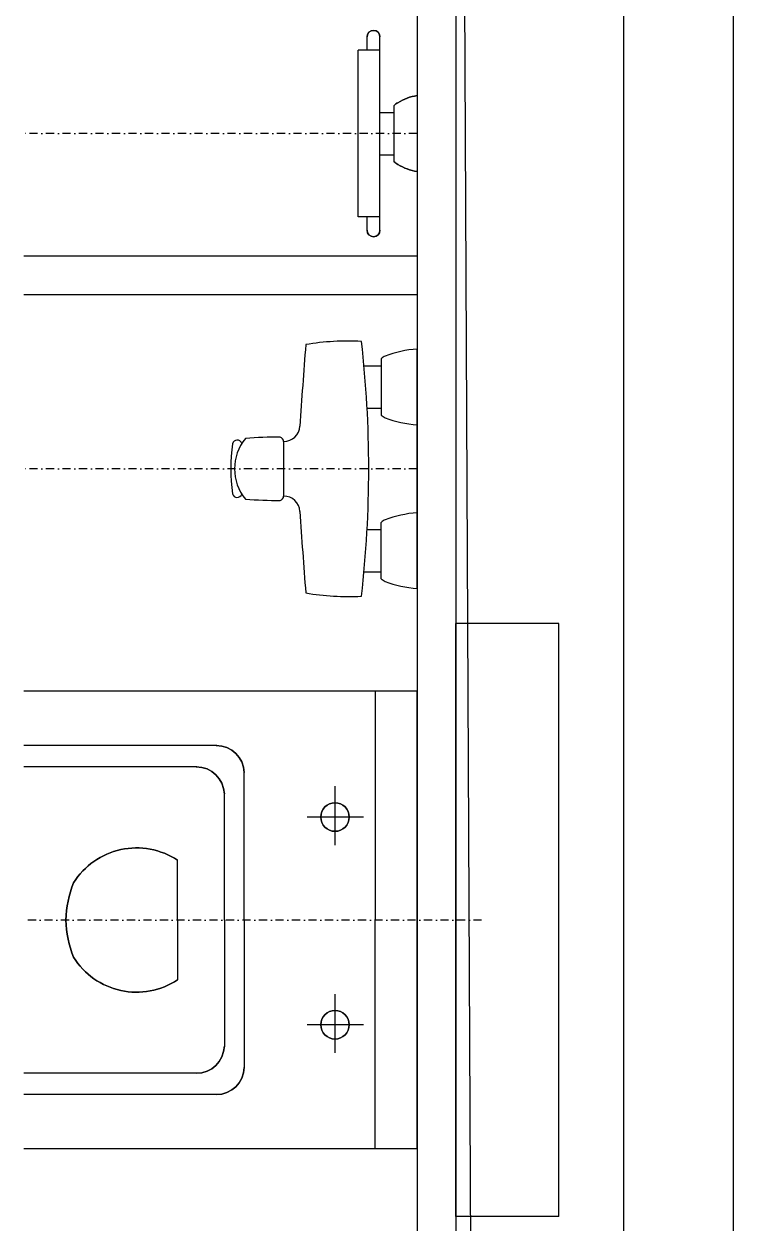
# Model space of a CAD drawing. Header units: millimetres. Extents: x 1372029 to 1411332, y -113814 to -97694.
# Drawn here: x 1395202 to 1395752, y -100774 to -99844 of the extents above; entities that cross this region are included whole.
import ezdxf

# ---------------------------------------------------------------- set-up
doc = ezdxf.new("R2010")
doc.units = ezdxf.units.MM
doc.linetypes.add('DASHDOT2', pattern=[12.7, 6.35, -3.175, 0, -3.175])
for name, color, linetype in [('Divar-komek', 7, 'Continuous'), ('Kafel', 7, 'Continuous'), ('Santexnika', 7, 'Continuous'), ('sutun1', 7, 'Continuous'), ('Tavan', 7, 'Continuous')]:
    doc.layers.add(name, color=color, linetype=linetype)

msp = doc.modelspace()

# ---------------------------------------------------------------- linework, layer by layer
at = {"layer": 'Divar-komek'}
for p, q in [((1395536.58, -98363.64), (1395536.58, -104698.64)), ((1395666.58, -98363.64), (1395666.58, -104828.64))]:
    msp.add_line(p, q, dxfattribs=at)
at = {"layer": 'Kafel'}
for p, q in [((1395506.58, -98193.64), (1395506.58, -104673.64)), ((1395536.58, -98363.64), (1395536.58, -104673.64))]:
    msp.add_line(p, q, dxfattribs=at)
at = {"layer": 'Santexnika'}
for p, q in [((1395467.73, -99863.99), (1395467.73, -99853.64)), ((1395467.73, -99863.99), (1395467.73, -99853.64)), ((1395467.73, -99863.99), (1395467.73, -99853.64)), ((1395467.73, -99863.99), (1395467.73, -99853.64)), ((1395467.73, -99863.99), (1395467.73, -99853.64)), ((1395467.73, -99863.99), (1395467.73, -99853.64)), ((1395467.73, -99863.99), (1395467.73, -99853.64)), ((1395467.73, -99863.99), (1395467.73, -99853.64)), ((1395477.73, -100003.64), (1395477.73, -99853.64)), ((1395477.73, -100003.64), (1395477.73, -99853.64)), ((1395477.73, -100003.64), (1395477.73, -99853.64)), ((1395477.73, -100003.64), (1395477.73, -99853.64)), ((1395477.73, -100003.64), (1395477.73, -99853.64)), ((1395477.73, -100003.64), (1395477.73, -99853.64)), ((1395477.73, -100003.64), (1395477.73, -99853.64)), ((1395477.73, -100003.64), (1395477.73, -99853.64)), ((1395460.79, -99993.3), (1395460.79, -99863.99)), ((1395477.73, -99863.99), (1395460.79, -99863.99)), ((1395460.79, -99993.3), (1395460.79, -99863.99)), ((1395477.73, -99863.99), (1395460.79, -99863.99)), ((1395460.79, -99993.3), (1395460.79, -99863.99)), ((1395477.73, -99863.99), (1395460.79, -99863.99)), ((1395460.79, -99993.3), (1395460.79, -99863.99)), ((1395477.73, -99863.99), (1395460.79, -99863.99)), ((1395460.79, -99993.3), (1395460.79, -99863.99)), ((1395477.73, -99863.99), (1395460.79, -99863.99)), ((1395460.79, -99993.3), (1395460.79, -99863.99)), ((1395477.73, -99863.99), (1395460.79, -99863.99)), ((1395460.79, -99993.3), (1395460.79, -99863.99)), ((1395477.73, -99863.99), (1395460.79, -99863.99)), ((1395460.79, -99993.3), (1395460.79, -99863.99)), ((1395477.73, -99863.99), (1395460.79, -99863.99)), ((1395506.58, -99899.21), (1395506.58, -99958.08)), ((1395506.58, -99899.21), (1395506.58, -99958.08)), ((1395506.58, -99899.21), (1395506.58, -99958.08)), ((1395506.58, -99899.21), (1395506.58, -99958.08)), ((1395506.58, -99899.21), (1395506.58, -99958.08)), ((1395506.58, -99899.21), (1395506.58, -99958.08)), ((1395506.58, -99899.21), (1395506.58, -99958.08)), ((1395506.58, -99899.21), (1395506.58, -99958.08)), ((1395488.76, -99950.48), (1395488.76, -99906.81)), ((1395488.76, -99950.48), (1395488.76, -99906.81)), ((1395488.76, -99950.48), (1395488.76, -99906.81)), ((1395488.76, -99950.48), (1395488.76, -99906.81)), ((1395488.76, -99950.48), (1395488.76, -99906.81)), ((1395488.76, -99950.48), (1395488.76, -99906.81)), ((1395488.76, -99950.48), (1395488.76, -99906.81)), ((1395488.76, -99950.48), (1395488.76, -99906.81)), ((1395477.73, -99912.21), (1395488.76, -99912.21)), ((1395477.73, -99912.21), (1395488.76, -99912.21)), ((1395477.73, -99912.21), (1395488.76, -99912.21)), ((1395477.73, -99912.21), (1395488.76, -99912.21)), ((1395477.73, -99912.21), (1395488.76, -99912.21)), ((1395477.73, -99912.21), (1395488.76, -99912.21)), ((1395477.73, -99912.21), (1395488.76, -99912.21)), ((1395477.73, -99912.21), (1395488.76, -99912.21)), ((1395477.73, -99945.08), (1395488.76, -99945.08)), ((1395477.73, -99945.08), (1395488.76, -99945.08)), ((1395477.73, -99945.08), (1395488.76, -99945.08)), ((1395477.73, -99945.08), (1395488.76, -99945.08)), ((1395477.73, -99945.08), (1395488.76, -99945.08)), ((1395477.73, -99945.08), (1395488.76, -99945.08)), ((1395477.73, -99945.08), (1395488.76, -99945.08)), ((1395477.73, -99945.08), (1395488.76, -99945.08)), ((1395477.73, -99993.3), (1395460.79, -99993.3)), ((1395477.73, -99993.3), (1395460.79, -99993.3)), ((1395477.73, -99993.3), (1395460.79, -99993.3)), ((1395477.73, -99993.3), (1395460.79, -99993.3)), ((1395477.73, -99993.3), (1395460.79, -99993.3)), ((1395477.73, -99993.3), (1395460.79, -99993.3)), ((1395477.73, -99993.3), (1395460.79, -99993.3)), ((1395477.73, -99993.3), (1395460.79, -99993.3)), ((1395467.73, -100003.64), (1395467.73, -99993.3)), ((1395467.73, -100003.64), (1395467.73, -99993.3)), ((1395467.73, -100003.64), (1395467.73, -99993.3)), ((1395467.73, -100003.64), (1395467.73, -99993.3)), ((1395467.73, -100003.64), (1395467.73, -99993.3)), ((1395467.73, -100003.64), (1395467.73, -99993.3)), ((1395467.73, -100003.64), (1395467.73, -99993.3)), ((1395467.73, -100003.64), (1395467.73, -99993.3)), ((1395506.58, -100023.64), (1395201.58, -100023.64)), ((1395506.58, -100023.64), (1395201.58, -100023.64)), ((1395506.58, -100023.64), (1395201.58, -100023.64)), ((1395506.58, -100023.64), (1395201.58, -100023.64)), ((1395506.58, -100023.64), (1395201.58, -100023.64)), ((1395506.58, -100023.64), (1395201.58, -100023.64)), ((1395506.58, -100023.64), (1395201.58, -100023.64)), ((1395506.58, -100023.64), (1395201.58, -100023.64)), ((1395506.58, -100053.64), (1395201.58, -100053.64)), ((1395506.58, -100053.64), (1395201.58, -100053.64)), ((1395506.58, -100053.64), (1395201.58, -100053.64)), ((1395506.58, -100053.64), (1395201.58, -100053.64)), ((1395506.58, -100053.64), (1395201.58, -100053.64)), ((1395506.58, -100053.64), (1395201.58, -100053.64)), ((1395506.58, -100053.64), (1395201.58, -100053.64)), ((1395506.58, -100053.64), (1395201.58, -100053.64)), ((1395506.58, -100281.55), (1395506.58, -100095.73)), ((1395506.58, -100281.55), (1395506.58, -100095.73)), ((1395506.58, -100281.55), (1395506.58, -100095.73)), ((1395506.58, -100281.55), (1395506.58, -100095.73)), ((1395506.58, -100281.55), (1395506.58, -100095.73)), ((1395506.58, -100281.55), (1395506.58, -100095.73)), ((1395506.58, -100281.55), (1395506.58, -100095.73)), ((1395506.58, -100281.55), (1395506.58, -100095.73)), ((1395478.76, -100103.34), (1395478.76, -100147)), ((1395478.76, -100103.34), (1395478.76, -100147)), ((1395478.76, -100103.34), (1395478.76, -100147)), ((1395478.76, -100103.34), (1395478.76, -100147)), ((1395478.76, -100103.34), (1395478.76, -100147)), ((1395478.76, -100103.34), (1395478.76, -100147)), ((1395478.76, -100103.34), (1395478.76, -100147)), ((1395478.76, -100103.34), (1395478.76, -100147)), ((1395465.34, -100108.74), (1395478.76, -100108.74)), ((1395465.34, -100108.74), (1395478.76, -100108.74)), ((1395465.34, -100108.74), (1395478.76, -100108.74)), ((1395465.34, -100108.74), (1395478.76, -100108.74)), ((1395465.34, -100108.74), (1395478.76, -100108.74)), ((1395465.34, -100108.74), (1395478.76, -100108.74)), ((1395465.34, -100108.74), (1395478.76, -100108.74)), ((1395465.34, -100108.74), (1395478.76, -100108.74)), ((1395467.73, -100141.6), (1395478.76, -100141.6)), ((1395467.73, -100141.6), (1395478.76, -100141.6)), ((1395467.73, -100141.6), (1395478.76, -100141.6)), ((1395467.73, -100141.6), (1395478.76, -100141.6)), ((1395467.73, -100141.6), (1395478.76, -100141.6)), ((1395467.73, -100141.6), (1395478.76, -100141.6)), ((1395467.73, -100141.6), (1395478.76, -100141.6)), ((1395467.73, -100141.6), (1395478.76, -100141.6)), ((1395403.02, -100167.46), (1395403.02, -100209.83)), ((1395403.02, -100167.46), (1395403.02, -100209.83)), ((1395403.02, -100167.46), (1395403.02, -100209.83)), ((1395403.02, -100167.46), (1395403.02, -100209.83)), ((1395403.02, -100167.46), (1395403.02, -100209.83)), ((1395403.02, -100167.46), (1395403.02, -100209.83)), ((1395403.02, -100167.46), (1395403.02, -100209.83)), ((1395403.02, -100167.46), (1395403.02, -100209.83)), ((1395478.76, -100273.95), (1395478.76, -100230.29)), ((1395478.76, -100273.95), (1395478.76, -100230.29)), ((1395478.76, -100273.95), (1395478.76, -100230.29)), ((1395478.76, -100273.95), (1395478.76, -100230.29)), ((1395478.76, -100273.95), (1395478.76, -100230.29)), ((1395478.76, -100273.95), (1395478.76, -100230.29)), ((1395478.76, -100273.95), (1395478.76, -100230.29)), ((1395478.76, -100273.95), (1395478.76, -100230.29)), ((1395467.73, -100235.69), (1395478.76, -100235.69)), ((1395467.73, -100235.69), (1395478.76, -100235.69)), ((1395467.73, -100235.69), (1395478.76, -100235.69)), ((1395467.73, -100235.69), (1395478.76, -100235.69)), ((1395467.73, -100235.69), (1395478.76, -100235.69)), ((1395467.73, -100235.69), (1395478.76, -100235.69)), ((1395467.73, -100235.69), (1395478.76, -100235.69)), ((1395467.73, -100235.69), (1395478.76, -100235.69)), ((1395465.34, -100268.55), (1395478.76, -100268.55)), ((1395465.34, -100268.55), (1395478.76, -100268.55)), ((1395465.34, -100268.55), (1395478.76, -100268.55)), ((1395465.34, -100268.55), (1395478.76, -100268.55)), ((1395465.34, -100268.55), (1395478.76, -100268.55)), ((1395465.34, -100268.55), (1395478.76, -100268.55)), ((1395465.34, -100268.55), (1395478.76, -100268.55)), ((1395465.34, -100268.55), (1395478.76, -100268.55)), ((1395616.58, -100308.64), (1395536.58, -100308.64)), ((1395536.58, -100768.64), (1395536.58, -100308.64)), ((1395616.58, -100308.64), (1395536.58, -100308.64)), ((1395536.58, -100768.64), (1395536.58, -100308.64)), ((1395616.58, -100308.64), (1395536.58, -100308.64)), ((1395536.58, -100768.64), (1395536.58, -100308.64)), ((1395616.58, -100308.64), (1395536.58, -100308.64)), ((1395536.58, -100768.64), (1395536.58, -100308.64)), ((1395616.58, -100308.64), (1395536.58, -100308.64)), ((1395536.58, -100768.64), (1395536.58, -100308.64)), ((1395616.58, -100308.64), (1395536.58, -100308.64)), ((1395536.58, -100768.64), (1395536.58, -100308.64)), ((1395616.58, -100308.64), (1395536.58, -100308.64)), ((1395536.58, -100768.64), (1395536.58, -100308.64)), ((1395616.58, -100308.64), (1395536.58, -100308.64)), ((1395536.58, -100768.64), (1395536.58, -100308.64)), ((1395616.58, -100768.64), (1395616.58, -100308.64)), ((1395616.58, -100768.64), (1395616.58, -100308.64)), ((1395616.58, -100768.64), (1395616.58, -100308.64)), ((1395616.58, -100768.64), (1395616.58, -100308.64)), ((1395616.58, -100768.64), (1395616.58, -100308.64)), ((1395616.58, -100768.64), (1395616.58, -100308.64)), ((1395616.58, -100768.64), (1395616.58, -100308.64)), ((1395616.58, -100768.64), (1395616.58, -100308.64)), ((1395506.58, -100361.14), (1395201.58, -100361.14)), ((1395506.58, -100361.14), (1395201.58, -100361.14)), ((1395506.58, -100361.14), (1395201.58, -100361.14)), ((1395506.58, -100361.14), (1395201.58, -100361.14)), ((1395506.58, -100361.14), (1395201.58, -100361.14)), ((1395506.58, -100361.14), (1395201.58, -100361.14)), ((1395506.58, -100361.14), (1395201.58, -100361.14)), ((1395506.58, -100361.14), (1395201.58, -100361.14)), ((1395474.05, -100361.14), (1395474.05, -100538.64)), ((1395474.05, -100361.14), (1395474.05, -100538.64)), ((1395474.05, -100361.14), (1395474.05, -100538.64)), ((1395474.05, -100361.14), (1395474.05, -100538.64)), ((1395474.05, -100361.14), (1395474.05, -100538.64)), ((1395474.05, -100361.14), (1395474.05, -100538.64)), ((1395474.05, -100361.14), (1395474.05, -100538.64)), ((1395474.05, -100361.14), (1395474.05, -100538.64)), ((1395506.58, -100716.14), (1395506.58, -100361.14)), ((1395506.58, -100716.14), (1395506.58, -100361.14)), ((1395506.58, -100716.14), (1395506.58, -100361.14)), ((1395506.58, -100716.14), (1395506.58, -100361.14)), ((1395506.58, -100716.14), (1395506.58, -100361.14)), ((1395506.58, -100716.14), (1395506.58, -100361.14)), ((1395506.58, -100716.14), (1395506.58, -100361.14)), ((1395506.58, -100716.14), (1395506.58, -100361.14)), ((1395351.06, -100403.32), (1395201.58, -100403.32)), ((1395351.06, -100403.32), (1395201.58, -100403.32)), ((1395351.06, -100403.32), (1395201.58, -100403.32)), ((1395351.06, -100403.32), (1395201.58, -100403.32)), ((1395351.06, -100403.32), (1395201.58, -100403.32)), ((1395351.06, -100403.32), (1395201.58, -100403.32)), ((1395351.06, -100403.32), (1395201.58, -100403.32)), ((1395351.06, -100403.32), (1395201.58, -100403.32)), ((1395335.58, -100419.85), (1395201.58, -100419.85)), ((1395335.58, -100419.85), (1395201.58, -100419.85)), ((1395335.58, -100419.85), (1395201.58, -100419.85)), ((1395335.58, -100419.85), (1395201.58, -100419.85)), ((1395335.58, -100419.85), (1395201.58, -100419.85)), ((1395335.58, -100419.85), (1395201.58, -100419.85)), ((1395335.58, -100419.85), (1395201.58, -100419.85)), ((1395335.58, -100419.85), (1395201.58, -100419.85)), ((1395372.5, -100538.64), (1395372.5, -100424.29)), ((1395372.5, -100538.64), (1395372.5, -100424.29)), ((1395372.5, -100538.64), (1395372.5, -100424.29)), ((1395372.5, -100538.64), (1395372.5, -100424.29)), ((1395372.5, -100538.64), (1395372.5, -100424.29)), ((1395372.5, -100538.64), (1395372.5, -100424.29)), ((1395372.5, -100538.64), (1395372.5, -100424.29)), ((1395372.5, -100538.64), (1395372.5, -100424.29)), ((1395443.07, -100480.47), (1395443.07, -100434.9)), ((1395443.07, -100480.47), (1395443.07, -100434.9)), ((1395443.07, -100480.47), (1395443.07, -100434.9)), ((1395443.07, -100480.47), (1395443.07, -100434.9)), ((1395443.07, -100480.47), (1395443.07, -100434.9)), ((1395443.07, -100480.47), (1395443.07, -100434.9)), ((1395443.07, -100480.47), (1395443.07, -100434.9)), ((1395443.07, -100480.47), (1395443.07, -100434.9)), ((1395357.03, -100538.64), (1395357.03, -100440.83)), ((1395357.03, -100538.64), (1395357.03, -100440.83)), ((1395357.03, -100538.64), (1395357.03, -100440.83)), ((1395357.03, -100538.64), (1395357.03, -100440.83)), ((1395357.03, -100538.64), (1395357.03, -100440.83)), ((1395357.03, -100538.64), (1395357.03, -100440.83)), ((1395357.03, -100538.64), (1395357.03, -100440.83)), ((1395357.03, -100538.64), (1395357.03, -100440.83)), ((1395464.99, -100458.75), (1395421.14, -100458.75)), ((1395464.99, -100458.75), (1395421.14, -100458.75)), ((1395464.99, -100458.75), (1395421.14, -100458.75)), ((1395464.99, -100458.75), (1395421.14, -100458.75)), ((1395464.99, -100458.75), (1395421.14, -100458.75)), ((1395464.99, -100458.75), (1395421.14, -100458.75)), ((1395464.99, -100458.75), (1395421.14, -100458.75)), ((1395464.99, -100458.75), (1395421.14, -100458.75)), ((1395320.69, -100538.64), (1395320.69, -100492.28)), ((1395320.69, -100538.64), (1395320.69, -100492.28)), ((1395320.69, -100538.64), (1395320.69, -100492.28)), ((1395320.69, -100538.64), (1395320.69, -100492.28)), ((1395320.69, -100538.64), (1395320.69, -100492.28)), ((1395320.69, -100538.64), (1395320.69, -100492.28)), ((1395320.69, -100538.64), (1395320.69, -100492.28)), ((1395320.69, -100538.64), (1395320.69, -100492.28)), ((1395320.69, -100538.64), (1395320.69, -100585.01)), ((1395320.69, -100538.64), (1395320.69, -100585.01)), ((1395320.69, -100538.64), (1395320.69, -100585.01)), ((1395320.69, -100538.64), (1395320.69, -100585.01)), ((1395320.69, -100538.64), (1395320.69, -100585.01)), ((1395320.69, -100538.64), (1395320.69, -100585.01)), ((1395320.69, -100538.64), (1395320.69, -100585.01)), ((1395320.69, -100538.64), (1395320.69, -100585.01)), ((1395357.03, -100538.64), (1395357.03, -100636.46)), ((1395357.03, -100538.64), (1395357.03, -100636.46)), ((1395357.03, -100538.64), (1395357.03, -100636.46)), ((1395357.03, -100538.64), (1395357.03, -100636.46)), ((1395357.03, -100538.64), (1395357.03, -100636.46)), ((1395357.03, -100538.64), (1395357.03, -100636.46)), ((1395357.03, -100538.64), (1395357.03, -100636.46)), ((1395357.03, -100538.64), (1395357.03, -100636.46)), ((1395372.5, -100538.64), (1395372.5, -100652.99)), ((1395372.5, -100538.64), (1395372.5, -100652.99)), ((1395372.5, -100538.64), (1395372.5, -100652.99)), ((1395372.5, -100538.64), (1395372.5, -100652.99)), ((1395372.5, -100538.64), (1395372.5, -100652.99)), ((1395372.5, -100538.64), (1395372.5, -100652.99)), ((1395372.5, -100538.64), (1395372.5, -100652.99)), ((1395372.5, -100538.64), (1395372.5, -100652.99)), ((1395474.05, -100716.14), (1395474.05, -100538.64)), ((1395474.05, -100716.14), (1395474.05, -100538.64)), ((1395474.05, -100716.14), (1395474.05, -100538.64)), ((1395474.05, -100716.14), (1395474.05, -100538.64)), ((1395474.05, -100716.14), (1395474.05, -100538.64)), ((1395474.05, -100716.14), (1395474.05, -100538.64)), ((1395474.05, -100716.14), (1395474.05, -100538.64)), ((1395474.05, -100716.14), (1395474.05, -100538.64)), ((1395443.07, -100641.59), (1395443.07, -100596.02)), ((1395443.07, -100641.59), (1395443.07, -100596.02)), ((1395443.07, -100641.59), (1395443.07, -100596.02)), ((1395443.07, -100641.59), (1395443.07, -100596.02)), ((1395443.07, -100641.59), (1395443.07, -100596.02)), ((1395443.07, -100641.59), (1395443.07, -100596.02)), ((1395443.07, -100641.59), (1395443.07, -100596.02)), ((1395443.07, -100641.59), (1395443.07, -100596.02)), ((1395464.99, -100619.87), (1395421.14, -100619.87)), ((1395464.99, -100619.87), (1395421.14, -100619.87)), ((1395464.99, -100619.87), (1395421.14, -100619.87)), ((1395464.99, -100619.87), (1395421.14, -100619.87)), ((1395464.99, -100619.87), (1395421.14, -100619.87)), ((1395464.99, -100619.87), (1395421.14, -100619.87)), ((1395464.99, -100619.87), (1395421.14, -100619.87)), ((1395464.99, -100619.87), (1395421.14, -100619.87)), ((1395335.58, -100657.44), (1395201.58, -100657.44)), ((1395335.58, -100657.44), (1395201.58, -100657.44)), ((1395335.58, -100657.44), (1395201.58, -100657.44)), ((1395335.58, -100657.44), (1395201.58, -100657.44)), ((1395335.58, -100657.44), (1395201.58, -100657.44)), ((1395335.58, -100657.44), (1395201.58, -100657.44)), ((1395335.58, -100657.44), (1395201.58, -100657.44)), ((1395335.58, -100657.44), (1395201.58, -100657.44)), ((1395351.06, -100673.97), (1395201.58, -100673.97)), ((1395351.06, -100673.97), (1395201.58, -100673.97)), ((1395351.06, -100673.97), (1395201.58, -100673.97)), ((1395351.06, -100673.97), (1395201.58, -100673.97)), ((1395351.06, -100673.97), (1395201.58, -100673.97)), ((1395351.06, -100673.97), (1395201.58, -100673.97)), ((1395351.06, -100673.97), (1395201.58, -100673.97)), ((1395351.06, -100673.97), (1395201.58, -100673.97)), ((1395506.58, -100716.14), (1395201.58, -100716.14)), ((1395506.58, -100716.14), (1395201.58, -100716.14)), ((1395506.58, -100716.14), (1395201.58, -100716.14)), ((1395506.58, -100716.14), (1395201.58, -100716.14)), ((1395506.58, -100716.14), (1395201.58, -100716.14)), ((1395506.58, -100716.14), (1395201.58, -100716.14)), ((1395506.58, -100716.14), (1395201.58, -100716.14)), ((1395506.58, -100716.14), (1395201.58, -100716.14)), ((1395616.58, -100768.64), (1395536.58, -100768.64)), ((1395616.58, -100768.64), (1395536.58, -100768.64)), ((1395616.58, -100768.64), (1395536.58, -100768.64)), ((1395616.58, -100768.64), (1395536.58, -100768.64)), ((1395616.58, -100768.64), (1395536.58, -100768.64)), ((1395616.58, -100768.64), (1395536.58, -100768.64)), ((1395616.58, -100768.64), (1395536.58, -100768.64)), ((1395616.58, -100768.64), (1395536.58, -100768.64))]:
    msp.add_line(p, q, dxfattribs=at)
at = {"layer": 'Santexnika', "color": 26, "linetype": 'DASHDOT2', "true_color": 0x791e15}
for p, q in [((1395506.58, -99928.64), (1395201.58, -99928.64)), ((1395506.58, -99928.64), (1395201.58, -99928.64)), ((1395506.58, -99928.64), (1395201.58, -99928.64)), ((1395506.58, -99928.64), (1395201.58, -99928.64)), ((1395506.58, -99928.64), (1395201.58, -99928.64)), ((1395506.58, -99928.64), (1395201.58, -99928.64)), ((1395506.58, -99928.64), (1395201.58, -99928.64)), ((1395506.58, -99928.64), (1395201.58, -99928.64)), ((1395506.58, -100188.64), (1395201.58, -100188.64)), ((1395506.58, -100188.64), (1395201.58, -100188.64)), ((1395506.58, -100188.64), (1395201.58, -100188.64)), ((1395506.58, -100188.64), (1395201.58, -100188.64)), ((1395506.58, -100188.64), (1395201.58, -100188.64)), ((1395506.58, -100188.64), (1395201.58, -100188.64)), ((1395506.58, -100188.64), (1395201.58, -100188.64)), ((1395506.58, -100188.64), (1395201.58, -100188.64)), ((1395556.58, -100538.64), (1395201.58, -100538.64)), ((1395556.58, -100538.64), (1395201.58, -100538.64)), ((1395556.58, -100538.64), (1395201.58, -100538.64)), ((1395556.58, -100538.64), (1395201.58, -100538.64)), ((1395556.58, -100538.64), (1395201.58, -100538.64)), ((1395556.58, -100538.64), (1395201.58, -100538.64)), ((1395556.58, -100538.64), (1395201.58, -100538.64)), ((1395556.58, -100538.64), (1395201.58, -100538.64))]:
    msp.add_line(p, q, dxfattribs=at)
at = {"layer": 'Santexnika', "extrusion": (0, 0, -1)}
for centre in [(-1395442.85, -100458.75), (-1395442.85, -100619.87)]:
    msp.add_circle(centre, 11.07, dxfattribs=at)
at = {"layer": 'Santexnika'}
for centre in [(1395442.85, -100458.75), (1395442.85, -100458.75), (1395442.85, -100458.75), (1395442.85, -100458.75), (1395442.85, -100458.75), (1395442.85, -100458.75), (1395442.85, -100458.75), (1395442.85, -100619.87), (1395442.85, -100619.87), (1395442.85, -100619.87), (1395442.85, -100619.87), (1395442.85, -100619.87), (1395442.85, -100619.87), (1395442.85, -100619.87)]:
    msp.add_circle(centre, 11.07, dxfattribs=at)
at = {"layer": 'Santexnika', "extrusion": (0, 0, -1)}
for centre, radius, start, end in [((-1395472.73, -99853.64), 5, 0, -180), ((-1395511.81, -99936.29), 37.44, 57.44563, 81.9817), ((-1395494.82, -99912.17), 8.09, 41.50439, 67.0081), ((-1395494.82, -99945.12), 8.09, -67.0081, -41.50439), ((-1395511.81, -99921), 37.44, -81.9817, -57.44563), ((-1395472.73, -100003.64), 5, -180, 0), ((-1395350.9, -100424.93), 21.61, 89.57615, 178.31441), ((-1395335.42, -100441.46), 21.61, 89.57615, 178.31441), ((-1395288.89, -100540.23), 57.54, 32.02118, 123.55505), ((-1395316.9, -100540.98), 82.92, 1.61644, 22.14696), ((-1395316.9, -100536.3), 82.92, -22.14696, -1.61644), ((-1395288.89, -100537.05), 57.54, -123.55505, -32.02118), ((-1395335.42, -100635.82), 21.61, -178.31441, -89.57615), ((-1395350.9, -100652.36), 21.61, -178.31441, -89.57615)]:
    msp.add_arc(centre, radius, start, end, dxfattribs=at)
at = {"layer": 'Santexnika'}
for centre, radius, start, end in [((1395472.73, -99853.64), 5, 0, 180), ((1395472.73, -99853.64), 5, 0, 180), ((1395472.73, -99853.64), 5, 0, 180), ((1395472.73, -99853.64), 5, 0, 180), ((1395472.73, -99853.64), 5, 0, 180), ((1395472.73, -99853.64), 5, 0, 180), ((1395472.73, -99853.64), 5, 0, 180), ((1395511.81, -99936.29), 37.44, 98.0183, 122.55437), ((1395511.81, -99936.29), 37.44, 98.0183, 122.55437), ((1395511.81, -99936.29), 37.44, 98.0183, 122.55437), ((1395511.81, -99936.29), 37.44, 98.0183, 122.55437), ((1395511.81, -99936.29), 37.44, 98.0183, 122.55437), ((1395511.81, -99936.29), 37.44, 98.0183, 122.55437), ((1395511.81, -99936.29), 37.44, 98.0183, 122.55437), ((1395494.82, -99912.17), 8.09, 112.9919, 138.49561), ((1395494.82, -99912.17), 8.09, 112.9919, 138.49561), ((1395494.82, -99912.17), 8.09, 112.9919, 138.49561), ((1395494.82, -99912.17), 8.09, 112.9919, 138.49561), ((1395494.82, -99912.17), 8.09, 112.9919, 138.49561), ((1395494.82, -99912.17), 8.09, 112.9919, 138.49561), ((1395494.82, -99912.17), 8.09, 112.9919, 138.49561), ((1395494.82, -99945.12), 8.09, -138.49561, -112.9919), ((1395494.82, -99945.12), 8.09, -138.49561, -112.9919), ((1395494.82, -99945.12), 8.09, -138.49561, -112.9919), ((1395494.82, -99945.12), 8.09, -138.49561, -112.9919), ((1395494.82, -99945.12), 8.09, -138.49561, -112.9919), ((1395494.82, -99945.12), 8.09, -138.49561, -112.9919), ((1395494.82, -99945.12), 8.09, -138.49561, -112.9919), ((1395511.81, -99921), 37.44, -122.55437, -98.0183), ((1395511.81, -99921), 37.44, -122.55437, -98.0183), ((1395511.81, -99921), 37.44, -122.55437, -98.0183), ((1395511.81, -99921), 37.44, -122.55437, -98.0183), ((1395511.81, -99921), 37.44, -122.55437, -98.0183), ((1395511.81, -99921), 37.44, -122.55437, -98.0183), ((1395511.81, -99921), 37.44, -122.55437, -98.0183), ((1395472.73, -100003.64), 5, 180, 0), ((1395472.73, -100003.64), 5, 180, 0), ((1395472.73, -100003.64), 5, 180, 0), ((1395472.73, -100003.64), 5, 180, 0), ((1395472.73, -100003.64), 5, 180, 0), ((1395472.73, -100003.64), 5, 180, 0), ((1395472.73, -100003.64), 5, 180, 0), ((1398826.36, -100367.05), 3417.25, 175.38846, 176.45203), ((1398826.36, -100367.05), 3417.25, 175.38846, 176.45203), ((1398826.36, -100367.05), 3417.25, 175.38846, 176.45203), ((1398826.36, -100367.05), 3417.25, 175.38846, 176.45203), ((1398826.36, -100367.05), 3417.25, 175.38846, 176.45203), ((1398826.36, -100367.05), 3417.25, 175.38846, 176.45203), ((1398826.36, -100367.05), 3417.25, 175.38846, 176.45203), ((1398826.36, -100367.05), 3417.25, 175.38846, 176.45203), ((1395453.4, -100292.27), 202.7, 87.17491, 99.43674), ((1395453.4, -100292.27), 202.7, 87.17491, 99.43674), ((1395453.4, -100292.27), 202.7, 87.17491, 99.43674), ((1395453.4, -100292.27), 202.7, 87.17491, 99.43674), ((1395453.4, -100292.27), 202.7, 87.17491, 99.43674), ((1395453.4, -100292.27), 202.7, 87.17491, 99.43674), ((1395453.4, -100292.27), 202.7, 87.17491, 99.43674), ((1395453.4, -100292.27), 202.7, 87.17491, 99.43674), ((1394595.87, -100188.64), 873.13, -6.49946, 6.49946), ((1394595.87, -100188.64), 873.13, -6.49946, 6.49946), ((1394595.87, -100188.64), 873.13, -6.49946, 6.49946), ((1394595.87, -100188.64), 873.13, -6.49946, 6.49946), ((1394595.87, -100188.64), 873.13, -6.49946, 6.49946), ((1394595.87, -100188.64), 873.13, -6.49946, 6.49946), ((1394595.87, -100188.64), 873.13, -6.49946, 6.49946), ((1394595.87, -100188.64), 873.13, -6.49946, 6.49946), ((1395514.62, -100191.1), 95.7, 94.816, 110.14565), ((1395514.62, -100191.1), 95.7, 94.816, 110.14565), ((1395514.62, -100191.1), 95.7, 94.816, 110.14565), ((1395514.62, -100191.1), 95.7, 94.816, 110.14565), ((1395514.62, -100191.1), 95.7, 94.816, 110.14565), ((1395514.62, -100191.1), 95.7, 94.816, 110.14565), ((1395514.62, -100191.1), 95.7, 94.816, 110.14565), ((1395514.62, -100191.1), 95.7, 94.816, 110.14565), ((1395484.82, -100108.7), 8.09, 112.9919, 138.49561), ((1395484.82, -100108.7), 8.09, 112.9919, 138.49561), ((1395484.82, -100108.7), 8.09, 112.9919, 138.49561), ((1395484.82, -100108.7), 8.09, 112.9919, 138.49561), ((1395484.82, -100108.7), 8.09, 112.9919, 138.49561), ((1395484.82, -100108.7), 8.09, 112.9919, 138.49561), ((1395484.82, -100108.7), 8.09, 112.9919, 138.49561), ((1395484.82, -100108.7), 8.09, 112.9919, 138.49561), ((1395484.82, -100141.64), 8.09, -138.49561, -112.9919), ((1395484.82, -100141.64), 8.09, -138.49561, -112.9919), ((1395484.82, -100141.64), 8.09, -138.49561, -112.9919), ((1395484.82, -100141.64), 8.09, -138.49561, -112.9919), ((1395484.82, -100141.64), 8.09, -138.49561, -112.9919), ((1395484.82, -100141.64), 8.09, -138.49561, -112.9919), ((1395484.82, -100141.64), 8.09, -138.49561, -112.9919), ((1395484.82, -100141.64), 8.09, -138.49561, -112.9919), ((1395514.62, -100059.24), 95.7, -110.14565, -94.816), ((1395514.62, -100059.24), 95.7, -110.14565, -94.816), ((1395514.62, -100059.24), 95.7, -110.14565, -94.816), ((1395514.62, -100059.24), 95.7, -110.14565, -94.816), ((1395514.62, -100059.24), 95.7, -110.14565, -94.816), ((1395514.62, -100059.24), 95.7, -110.14565, -94.816), ((1395514.62, -100059.24), 95.7, -110.14565, -94.816), ((1395514.62, -100059.24), 95.7, -110.14565, -94.816), ((1395403.02, -100154.8), 12.66, -90.19609, -3.54797), ((1395403.02, -100154.8), 12.66, -90.19609, -3.54797), ((1395403.02, -100154.8), 12.66, -90.19609, -3.54797), ((1395403.02, -100154.8), 12.66, -90.19609, -3.54797), ((1395403.02, -100154.8), 12.66, -90.19609, -3.54797), ((1395403.02, -100154.8), 12.66, -90.19609, -3.54797), ((1395403.02, -100154.8), 12.66, -90.19609, -3.54797), ((1395403.02, -100154.8), 12.66, -90.19609, -3.54797), ((1395499.34, -100188.64), 137.43, 171.87244, -171.87244), ((1395499.34, -100188.64), 137.43, 171.87244, -171.87244), ((1395499.34, -100188.64), 137.43, 171.87244, -171.87244), ((1395499.34, -100188.64), 137.43, 171.87244, -171.87244), ((1395499.34, -100188.64), 137.43, 171.87244, -171.87244), ((1395499.34, -100188.64), 137.43, 171.87244, -171.87244), ((1395499.34, -100188.64), 137.43, 171.87244, -171.87244), ((1395499.34, -100188.64), 137.43, 171.87244, -171.87244), ((1395366.92, -100170.1), 3.74, 16.90443, 166.3079), ((1395366.92, -100170.1), 3.74, 16.90443, 166.3079), ((1395366.92, -100170.1), 3.74, 16.90443, 166.3079), ((1395366.92, -100170.1), 3.74, 16.90443, 166.3079), ((1395366.92, -100170.1), 3.74, 16.90443, 166.3079), ((1395366.92, -100170.1), 3.74, 16.90443, 166.3079), ((1395366.92, -100170.1), 3.74, 16.90443, 166.3079), ((1395366.92, -100170.1), 3.74, 16.90443, 166.3079), ((1395402.53, -100188.64), 37.57, 141.08635, -141.08635), ((1395402.53, -100188.64), 37.57, 141.08635, -141.08635), ((1395402.53, -100188.64), 37.57, 141.08635, -141.08635), ((1395402.53, -100188.64), 37.57, 141.08635, -141.08635), ((1395402.53, -100188.64), 37.57, 141.08635, -141.08635), ((1395402.53, -100188.64), 37.57, 141.08635, -141.08635), ((1395402.53, -100188.64), 37.57, 141.08635, -141.08635), ((1395402.53, -100188.64), 37.57, 141.08635, -141.08635), ((1395399.97, -100534.92), 370.84, 89.93482, 94.12433), ((1395399.97, -100534.92), 370.84, 89.93482, 94.12433), ((1395399.97, -100534.92), 370.84, 89.93482, 94.12433), ((1395399.97, -100534.92), 370.84, 89.93482, 94.12433), ((1395399.97, -100534.92), 370.84, 89.93482, 94.12433), ((1395399.97, -100534.92), 370.84, 89.93482, 94.12433), ((1395399.97, -100534.92), 370.84, 89.93482, 94.12433), ((1395399.97, -100534.92), 370.84, 89.93482, 94.12433), ((1395399.33, -100167.62), 3.69, 2.5378, 73.27799), ((1395399.33, -100167.62), 3.69, 2.5378, 73.27799), ((1395399.33, -100167.62), 3.69, 2.5378, 73.27799), ((1395399.33, -100167.62), 3.69, 2.5378, 73.27799), ((1395399.33, -100167.62), 3.69, 2.5378, 73.27799), ((1395399.33, -100167.62), 3.69, 2.5378, 73.27799), ((1395399.33, -100167.62), 3.69, 2.5378, 73.27799), ((1395399.33, -100167.62), 3.69, 2.5378, 73.27799), ((1395366.92, -100207.19), 3.74, -166.3079, -16.90443), ((1395366.92, -100207.19), 3.74, -166.3079, -16.90443), ((1395366.92, -100207.19), 3.74, -166.3079, -16.90443), ((1395366.92, -100207.19), 3.74, -166.3079, -16.90443), ((1395366.92, -100207.19), 3.74, -166.3079, -16.90443), ((1395366.92, -100207.19), 3.74, -166.3079, -16.90443), ((1395366.92, -100207.19), 3.74, -166.3079, -16.90443), ((1395366.92, -100207.19), 3.74, -166.3079, -16.90443), ((1395399.97, -99842.37), 370.84, -94.12433, -89.93482), ((1395399.97, -99842.37), 370.84, -94.12433, -89.93482), ((1395399.97, -99842.37), 370.84, -94.12433, -89.93482), ((1395399.97, -99842.37), 370.84, -94.12433, -89.93482), ((1395399.97, -99842.37), 370.84, -94.12433, -89.93482), ((1395399.97, -99842.37), 370.84, -94.12433, -89.93482), ((1395399.97, -99842.37), 370.84, -94.12433, -89.93482), ((1395399.97, -99842.37), 370.84, -94.12433, -89.93482), ((1395399.33, -100209.67), 3.69, -73.27799, -2.5378), ((1395399.33, -100209.67), 3.69, -73.27799, -2.5378), ((1395399.33, -100209.67), 3.69, -73.27799, -2.5378), ((1395399.33, -100209.67), 3.69, -73.27799, -2.5378), ((1395399.33, -100209.67), 3.69, -73.27799, -2.5378), ((1395399.33, -100209.67), 3.69, -73.27799, -2.5378), ((1395399.33, -100209.67), 3.69, -73.27799, -2.5378), ((1395399.33, -100209.67), 3.69, -73.27799, -2.5378), ((1395403.02, -100222.49), 12.66, 3.54797, 90.19609), ((1395403.02, -100222.49), 12.66, 3.54797, 90.19609), ((1395403.02, -100222.49), 12.66, 3.54797, 90.19609), ((1395403.02, -100222.49), 12.66, 3.54797, 90.19609), ((1395403.02, -100222.49), 12.66, 3.54797, 90.19609), ((1395403.02, -100222.49), 12.66, 3.54797, 90.19609), ((1395403.02, -100222.49), 12.66, 3.54797, 90.19609), ((1395403.02, -100222.49), 12.66, 3.54797, 90.19609), ((1398826.36, -100010.23), 3417.25, -176.45203, -175.38846), ((1398826.36, -100010.23), 3417.25, -176.45203, -175.38846), ((1398826.36, -100010.23), 3417.25, -176.45203, -175.38846), ((1398826.36, -100010.23), 3417.25, -176.45203, -175.38846), ((1398826.36, -100010.23), 3417.25, -176.45203, -175.38846), ((1398826.36, -100010.23), 3417.25, -176.45203, -175.38846), ((1398826.36, -100010.23), 3417.25, -176.45203, -175.38846), ((1398826.36, -100010.23), 3417.25, -176.45203, -175.38846), ((1395514.62, -100318.05), 95.7, 94.816, 110.14565), ((1395514.62, -100318.05), 95.7, 94.816, 110.14565), ((1395514.62, -100318.05), 95.7, 94.816, 110.14565), ((1395514.62, -100318.05), 95.7, 94.816, 110.14565), ((1395514.62, -100318.05), 95.7, 94.816, 110.14565), ((1395514.62, -100318.05), 95.7, 94.816, 110.14565), ((1395514.62, -100318.05), 95.7, 94.816, 110.14565), ((1395514.62, -100318.05), 95.7, 94.816, 110.14565), ((1395484.82, -100235.65), 8.09, 112.9919, 138.49561), ((1395484.82, -100235.65), 8.09, 112.9919, 138.49561), ((1395484.82, -100235.65), 8.09, 112.9919, 138.49561), ((1395484.82, -100235.65), 8.09, 112.9919, 138.49561), ((1395484.82, -100235.65), 8.09, 112.9919, 138.49561), ((1395484.82, -100235.65), 8.09, 112.9919, 138.49561), ((1395484.82, -100235.65), 8.09, 112.9919, 138.49561), ((1395484.82, -100235.65), 8.09, 112.9919, 138.49561), ((1395484.82, -100268.59), 8.09, -138.49561, -112.9919), ((1395484.82, -100268.59), 8.09, -138.49561, -112.9919), ((1395484.82, -100268.59), 8.09, -138.49561, -112.9919), ((1395484.82, -100268.59), 8.09, -138.49561, -112.9919), ((1395484.82, -100268.59), 8.09, -138.49561, -112.9919), ((1395484.82, -100268.59), 8.09, -138.49561, -112.9919), ((1395484.82, -100268.59), 8.09, -138.49561, -112.9919), ((1395484.82, -100268.59), 8.09, -138.49561, -112.9919), ((1395514.62, -100186.19), 95.7, -110.14565, -94.816), ((1395514.62, -100186.19), 95.7, -110.14565, -94.816), ((1395514.62, -100186.19), 95.7, -110.14565, -94.816), ((1395514.62, -100186.19), 95.7, -110.14565, -94.816), ((1395514.62, -100186.19), 95.7, -110.14565, -94.816), ((1395514.62, -100186.19), 95.7, -110.14565, -94.816), ((1395514.62, -100186.19), 95.7, -110.14565, -94.816), ((1395514.62, -100186.19), 95.7, -110.14565, -94.816), ((1395453.4, -100085.02), 202.7, -99.43674, -87.17491), ((1395453.4, -100085.02), 202.7, -99.43674, -87.17491), ((1395453.4, -100085.02), 202.7, -99.43674, -87.17491), ((1395453.4, -100085.02), 202.7, -99.43674, -87.17491), ((1395453.4, -100085.02), 202.7, -99.43674, -87.17491), ((1395453.4, -100085.02), 202.7, -99.43674, -87.17491), ((1395453.4, -100085.02), 202.7, -99.43674, -87.17491), ((1395453.4, -100085.02), 202.7, -99.43674, -87.17491), ((1395350.9, -100424.93), 21.61, 1.68559, 90.42385), ((1395350.9, -100424.93), 21.61, 1.68559, 90.42385), ((1395350.9, -100424.93), 21.61, 1.68559, 90.42385), ((1395350.9, -100424.93), 21.61, 1.68559, 90.42385), ((1395350.9, -100424.93), 21.61, 1.68559, 90.42385), ((1395350.9, -100424.93), 21.61, 1.68559, 90.42385), ((1395350.9, -100424.93), 21.61, 1.68559, 90.42385), ((1395335.42, -100441.46), 21.61, 1.68559, 90.42385), ((1395335.42, -100441.46), 21.61, 1.68559, 90.42385), ((1395335.42, -100441.46), 21.61, 1.68559, 90.42385), ((1395335.42, -100441.46), 21.61, 1.68559, 90.42385), ((1395335.42, -100441.46), 21.61, 1.68559, 90.42385), ((1395335.42, -100441.46), 21.61, 1.68559, 90.42385), ((1395335.42, -100441.46), 21.61, 1.68559, 90.42385), ((1395288.89, -100540.23), 57.54, 56.44495, 147.97882), ((1395288.89, -100540.23), 57.54, 56.44495, 147.97882), ((1395288.89, -100540.23), 57.54, 56.44495, 147.97882), ((1395288.89, -100540.23), 57.54, 56.44495, 147.97882), ((1395288.89, -100540.23), 57.54, 56.44495, 147.97882), ((1395288.89, -100540.23), 57.54, 56.44495, 147.97882), ((1395288.89, -100540.23), 57.54, 56.44495, 147.97882), ((1395316.9, -100540.98), 82.92, 157.85304, 178.38356), ((1395316.9, -100540.98), 82.92, 157.85304, 178.38356), ((1395316.9, -100540.98), 82.92, 157.85304, 178.38356), ((1395316.9, -100540.98), 82.92, 157.85304, 178.38356), ((1395316.9, -100540.98), 82.92, 157.85304, 178.38356), ((1395316.9, -100540.98), 82.92, 157.85304, 178.38356), ((1395316.9, -100540.98), 82.92, 157.85304, 178.38356), ((1395316.9, -100536.3), 82.92, -178.38356, -157.85304), ((1395316.9, -100536.3), 82.92, -178.38356, -157.85304), ((1395316.9, -100536.3), 82.92, -178.38356, -157.85304), ((1395316.9, -100536.3), 82.92, -178.38356, -157.85304), ((1395316.9, -100536.3), 82.92, -178.38356, -157.85304), ((1395316.9, -100536.3), 82.92, -178.38356, -157.85304), ((1395316.9, -100536.3), 82.92, -178.38356, -157.85304), ((1395288.89, -100537.05), 57.54, -147.97882, -56.44495), ((1395288.89, -100537.05), 57.54, -147.97882, -56.44495), ((1395288.89, -100537.05), 57.54, -147.97882, -56.44495), ((1395288.89, -100537.05), 57.54, -147.97882, -56.44495), ((1395288.89, -100537.05), 57.54, -147.97882, -56.44495), ((1395288.89, -100537.05), 57.54, -147.97882, -56.44495), ((1395288.89, -100537.05), 57.54, -147.97882, -56.44495), ((1395335.42, -100635.82), 21.61, -90.42385, -1.68559), ((1395335.42, -100635.82), 21.61, -90.42385, -1.68559), ((1395335.42, -100635.82), 21.61, -90.42385, -1.68559), ((1395335.42, -100635.82), 21.61, -90.42385, -1.68559), ((1395335.42, -100635.82), 21.61, -90.42385, -1.68559), ((1395335.42, -100635.82), 21.61, -90.42385, -1.68559), ((1395335.42, -100635.82), 21.61, -90.42385, -1.68559), ((1395350.9, -100652.36), 21.61, -90.42385, -1.68559), ((1395350.9, -100652.36), 21.61, -90.42385, -1.68559), ((1395350.9, -100652.36), 21.61, -90.42385, -1.68559), ((1395350.9, -100652.36), 21.61, -90.42385, -1.68559), ((1395350.9, -100652.36), 21.61, -90.42385, -1.68559), ((1395350.9, -100652.36), 21.61, -90.42385, -1.68559), ((1395350.9, -100652.36), 21.61, -90.42385, -1.68559)]:
    msp.add_arc(centre, radius, start, end, dxfattribs=at)
at = {"layer": 'sutun1', "color": 134}
msp.add_line((1395536.58, -98363.64), (1395566.58, -104843.64), dxfattribs=at)
at = {"layer": 'Tavan'}
msp.add_line((1395751.58, -98193.64), (1395751.58, -104888.64), dxfattribs=at)

doc.saveas('drawing.dxf')
